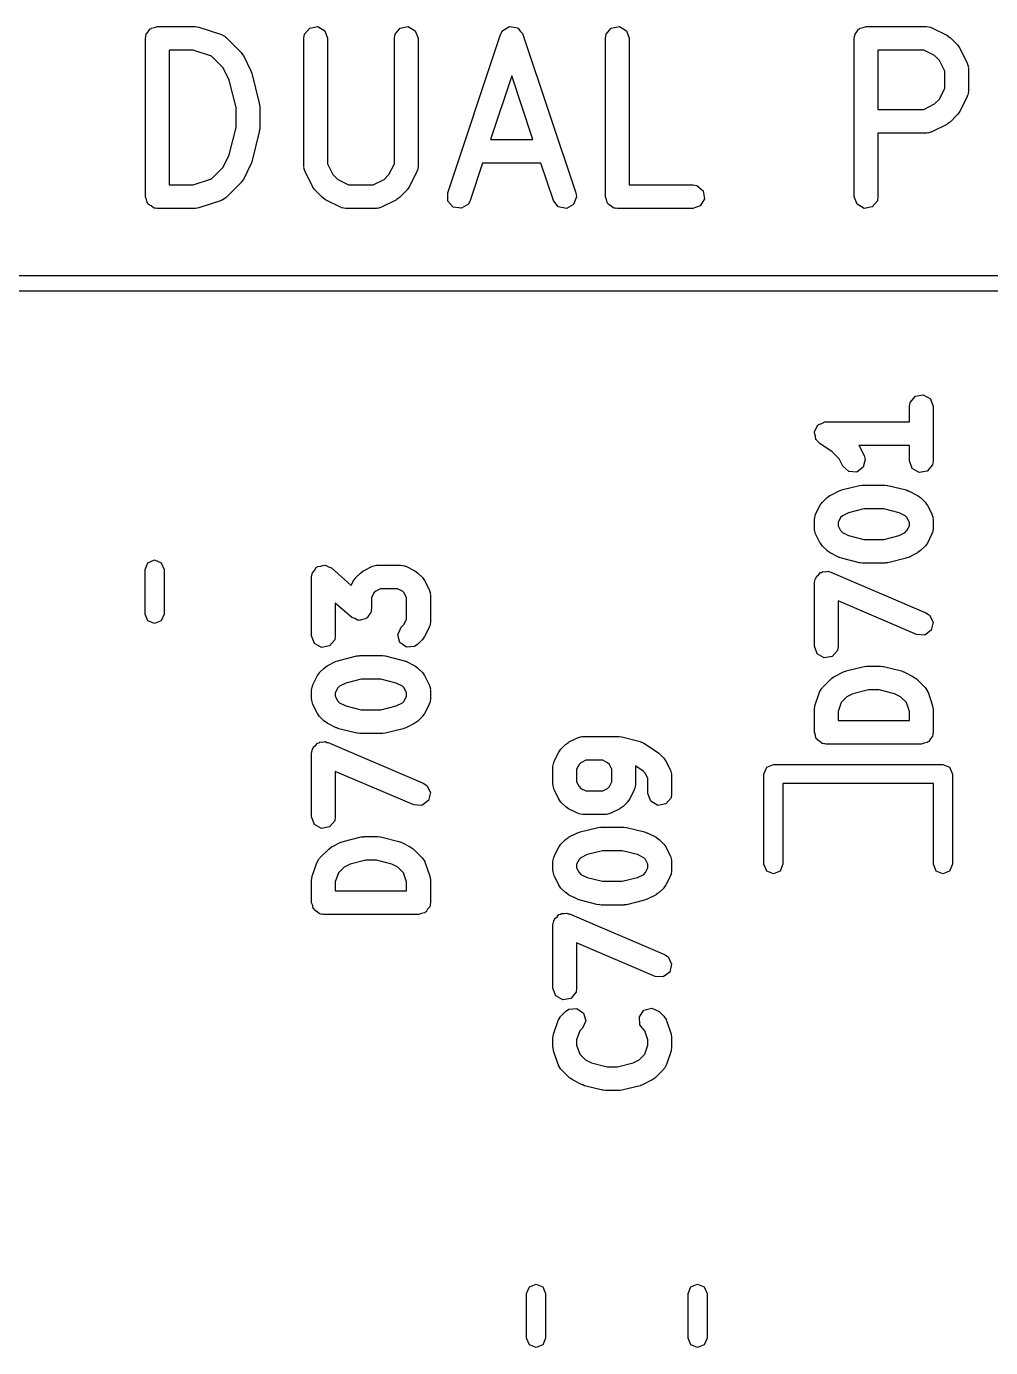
# Model space of a CAD drawing. Extents: x 59.1 to 150.6, y -119.5 to -80.2.
# Drawn here: x 134.19 to 140.28, y -88.72 to -80.38 of the extents above; entities that cross this region are included whole.
import ezdxf

# ---------------------------------------------------------------- set-up
doc = ezdxf.new("R2010")
doc.units = 0
doc.layers.add('BLACK', color=7, linetype='CONTINUOUS')

msp = doc.modelspace()

# ---------------------------------------------------------------- linework, layer by layer
at = {"layer": 'BLACK', "linetype": 'CONTINUOUS'}
for p, q in [((134.95, -80.4267), (134.962, -80.4118)), ((134.962, -80.4118), (134.972, -80.3949)), ((134.972, -80.3949), (134.978, -80.3926)), ((134.978, -80.3926), (134.983, -80.3874)), ((134.983, -80.3874), (135.002, -80.384)), ((135.002, -80.384), (135.02, -80.3774)), ((135.02, -80.3774), (135.258, -80.3774)), ((135.258, -80.3774), (135.28, -80.3813)), ((135.28, -80.3813), (135.282, -80.3812)), ((135.282, -80.3812), (135.425, -80.4288)), ((135.95, -80.4267), (135.983, -80.3874)), ((135.983, -80.3874), (136.033, -80.3785)), ((136.033, -80.3785), (136.078, -80.4042)), ((136.078, -80.4042), (136.095, -80.4524)), ((136.521, -80.4267), (136.554, -80.3874)), ((136.554, -80.3874), (136.605, -80.3785)), ((136.605, -80.3785), (136.649, -80.4042)), ((136.649, -80.4042), (136.667, -80.4524)), ((137.187, -80.4287), (137.2, -80.4058)), ((137.2, -80.4058), (137.201, -80.4046)), ((137.201, -80.4046), (137.202, -80.4026)), ((137.202, -80.4026), (137.223, -80.3913)), ((137.223, -80.3913), (137.243, -80.3789)), ((137.243, -80.3789), (137.245, -80.3792)), ((137.245, -80.3792), (137.247, -80.3782)), ((137.247, -80.3782), (137.271, -80.3829)), ((137.271, -80.3829), (137.294, -80.3864)), ((137.294, -80.3864), (137.295, -80.388)), ((137.295, -80.388), (137.298, -80.3885)), ((137.298, -80.3885), (137.312, -80.4071)), ((137.312, -80.4071), (137.328, -80.4248)), ((137.855, -80.4267), (137.887, -80.3874)), ((137.887, -80.3874), (137.938, -80.3785)), ((137.938, -80.3785), (137.982, -80.4042)), ((137.982, -80.4042), (138, -80.4524)), ((139.426, -80.4267), (139.438, -80.4118)), ((139.438, -80.4118), (139.448, -80.3949)), ((139.448, -80.3949), (139.455, -80.3926)), ((139.455, -80.3926), (139.459, -80.3874)), ((139.459, -80.3874), (139.478, -80.384)), ((139.478, -80.384), (139.496, -80.3774)), ((139.496, -80.3774), (139.877, -80.3774)), ((139.877, -80.3774), (139.903, -80.3819)), ((139.903, -80.3819), (139.906, -80.3848)), ((139.906, -80.3848), (139.911, -80.3853)), ((139.911, -80.3853), (140.006, -80.4329)), ((134.945, -80.4524), (134.947, -80.4426)), ((134.945, -81.4524), (134.945, -80.4524)), ((134.946, -80.4394), (134.948, -80.4365)), ((134.947, -80.4426), (134.946, -80.4394)), ((134.948, -80.4365), (134.95, -80.4267)), ((135.425, -80.4288), (135.448, -80.4413)), ((135.448, -80.4413), (135.45, -80.4451)), ((135.45, -80.4451), (135.454, -80.447)), ((135.454, -80.447), (135.549, -80.5422)), ((135.945, -80.4524), (135.95, -80.4267)), ((135.945, -81.2619), (135.945, -80.4524)), ((136.095, -80.4524), (136.095, -81.2442)), ((136.517, -80.4524), (136.521, -80.4267)), ((136.517, -81.2442), (136.517, -80.4524)), ((136.667, -80.4524), (136.667, -81.2619)), ((136.854, -81.4287), (137.187, -80.4287)), ((137.328, -80.4248), (137.328, -80.427)), ((137.328, -80.427), (137.329, -80.4287)), ((137.329, -80.4287), (137.663, -81.4287)), ((137.85, -80.4524), (137.855, -80.4267)), ((137.85, -81.4524), (137.85, -80.4524)), ((138, -80.4524), (138, -81.3774)), ((139.421, -80.4524), (139.423, -80.4426)), ((139.421, -81.4524), (139.421, -80.4524)), ((139.423, -80.4394), (139.424, -80.4365)), ((139.423, -80.4426), (139.423, -80.4394)), ((139.424, -80.4365), (139.426, -80.4267)), ((140.006, -80.4329), (140.024, -80.4463)), ((140.024, -80.4463), (140.026, -80.447)), ((140.026, -80.447), (140.073, -80.4946)), ((140.073, -80.4946), (140.086, -80.513)), ((135.095, -80.5274), (135.095, -81.3774)), ((135.246, -80.5274), (135.095, -80.5274)), ((135.361, -80.5656), (135.246, -80.5274)), ((135.435, -80.6397), (135.361, -80.5656)), ((135.549, -80.5422), (135.562, -80.5606)), ((135.562, -80.5606), (135.564, -80.5617)), ((135.564, -80.5617), (135.611, -80.6569)), ((139.571, -80.5274), (139.571, -80.9012)), ((139.86, -80.5274), (139.571, -80.5274)), ((139.928, -80.5616), (139.86, -80.5274)), ((139.959, -80.592), (139.928, -80.5616)), ((140.086, -80.513), (140.087, -80.5141)), ((140.087, -80.5141), (140.135, -80.6093)), ((135.473, -80.7167), (135.435, -80.6397)), ((135.611, -80.6569), (135.615, -80.6693)), ((139.993, -80.6606), (139.959, -80.592)), ((139.993, -80.768), (139.993, -80.6606)), ((140.135, -80.6093), (140.142, -80.6343)), ((140.142, -80.6343), (140.141, -80.6386)), ((140.141, -80.6386), (140.143, -80.6429)), ((140.143, -80.6429), (140.143, -80.7857)), ((135.517, -80.8902), (135.473, -80.7167)), ((135.615, -80.6693), (135.617, -80.6723)), ((135.617, -80.6723), (135.664, -80.8628)), ((137.258, -80.6895), (137.124, -81.0917)), ((137.392, -81.0917), (137.258, -80.6895)), ((139.959, -80.8365), (139.993, -80.768)), ((140.135, -80.8193), (140.087, -80.9145)), ((140.138, -80.8114), (140.135, -80.8148)), ((140.135, -80.8148), (140.135, -80.8193)), ((140.143, -80.7857), (140.138, -80.8114)), ((135.517, -81.0146), (135.517, -80.8902)), ((135.664, -80.8628), (135.665, -80.8777)), ((135.665, -80.8777), (135.667, -80.881)), ((135.667, -80.881), (135.667, -81.0238)), ((139.571, -80.9012), (139.86, -80.9012)), ((139.86, -80.9012), (139.928, -80.8669)), ((139.928, -80.8669), (139.959, -80.8365)), ((140.087, -80.9145), (140.074, -80.9325)), ((140.006, -80.9957), (139.911, -81.0433)), ((140.007, -80.9945), (140.006, -80.9957)), ((140.026, -80.9816), (140.007, -80.9945)), ((140.073, -80.934), (140.026, -80.9816)), ((140.074, -80.9325), (140.073, -80.934)), ((135.473, -81.1881), (135.517, -81.0146)), ((135.664, -81.042), (135.617, -81.2325)), ((135.667, -81.0238), (135.664, -81.0386)), ((135.664, -81.0386), (135.664, -81.042)), ((139.877, -81.0512), (139.571, -81.0512)), ((139.571, -81.0512), (139.571, -81.4524)), ((139.882, -81.0497), (139.877, -81.0512)), ((139.886, -81.0507), (139.882, -81.0497)), ((139.911, -81.0433), (139.886, -81.0507)), ((137.124, -81.0917), (137.392, -81.0917)), ((135.435, -81.2651), (135.473, -81.1881)), ((135.611, -81.2478), (135.564, -81.3431)), ((135.612, -81.2443), (135.611, -81.2478)), ((135.617, -81.2325), (135.612, -81.2443)), ((136.095, -81.2442), (136.129, -81.3127)), ((136.482, -81.3127), (136.517, -81.2442)), ((137.074, -81.2417), (136.996, -81.4761)), ((137.442, -81.2417), (137.074, -81.2417)), ((137.521, -81.4761), (137.442, -81.2417)), ((135.361, -81.3392), (135.435, -81.2651)), ((135.947, -81.2661), (135.945, -81.2619)), ((135.946, -81.2705), (135.947, -81.2661)), ((135.953, -81.2954), (135.946, -81.2705)), ((136.001, -81.3907), (135.953, -81.2954)), ((136.129, -81.3127), (136.16, -81.3431)), ((136.452, -81.3431), (136.482, -81.3127)), ((136.659, -81.2954), (136.611, -81.3907)), ((136.662, -81.2876), (136.659, -81.291)), ((136.659, -81.291), (136.659, -81.2954)), ((136.667, -81.2619), (136.662, -81.2876)), ((135.095, -81.3774), (135.246, -81.3774)), ((135.246, -81.3774), (135.361, -81.3392)), ((135.549, -81.3626), (135.454, -81.4578)), ((135.55, -81.3611), (135.549, -81.3626)), ((135.564, -81.3431), (135.55, -81.3611)), ((136.002, -81.3918), (136.001, -81.3907)), ((136.015, -81.4102), (136.002, -81.3918)), ((136.062, -81.4578), (136.015, -81.4102)), ((136.16, -81.3431), (136.228, -81.3774)), ((136.228, -81.3774), (136.383, -81.3774)), ((136.383, -81.3774), (136.452, -81.3431)), ((136.597, -81.4102), (136.549, -81.4578)), ((136.598, -81.4087), (136.597, -81.4102)), ((136.611, -81.3907), (136.598, -81.4087)), ((138, -81.3774), (138.401, -81.3774)), ((138.401, -81.3774), (138.427, -81.3819)), ((138.427, -81.3819), (138.466, -81.4149)), ((138.466, -81.4149), (138.475, -81.4654)), ((134.952, -81.4707), (134.945, -81.4524)), ((134.955, -81.4899), (134.952, -81.4707)), ((134.96, -81.4942), (134.955, -81.4899)), ((134.963, -81.5006), (134.96, -81.4942)), ((134.98, -81.5103), (134.963, -81.5006)), ((135.425, -81.4759), (135.282, -81.5235)), ((135.428, -81.4731), (135.425, -81.4759)), ((135.433, -81.4727), (135.428, -81.4731)), ((135.454, -81.4578), (135.433, -81.4727)), ((136.064, -81.4585), (136.062, -81.4578)), ((136.082, -81.4718), (136.064, -81.4585)), ((136.177, -81.5195), (136.082, -81.4718)), ((136.53, -81.4718), (136.435, -81.5195)), ((136.531, -81.4707), (136.53, -81.4718)), ((136.549, -81.4578), (136.531, -81.4707)), ((136.855, -81.4799), (136.854, -81.4287)), ((136.889, -81.5183), (136.855, -81.4799)), ((136.984, -81.499), (136.94, -81.5259)), ((136.996, -81.4761), (136.984, -81.499)), ((137.552, -81.5163), (137.521, -81.4761)), ((137.648, -81.5021), (137.603, -81.5266)), ((137.667, -81.4544), (137.648, -81.5021)), ((137.663, -81.4287), (137.667, -81.4544)), ((137.857, -81.4707), (137.85, -81.4524)), ((137.86, -81.4899), (137.857, -81.4707)), ((137.865, -81.4942), (137.86, -81.4899)), ((137.868, -81.5006), (137.865, -81.4942)), ((137.884, -81.5103), (137.868, -81.5006)), ((138.475, -81.4654), (138.449, -81.5098)), ((139.439, -81.5006), (139.421, -81.4524)), ((139.483, -81.5262), (139.439, -81.5006)), ((139.567, -81.478), (139.534, -81.5173)), ((139.571, -81.4524), (139.567, -81.478)), ((134.995, -81.5229), (134.98, -81.5103)), ((135.004, -81.5246), (134.995, -81.5229)), ((135.007, -81.5262), (135.004, -81.5246)), ((135.01, -81.5257), (135.007, -81.5262)), ((135.02, -81.5274), (135.01, -81.5257)), ((135.258, -81.5274), (135.02, -81.5274)), ((135.26, -81.5268), (135.258, -81.5274)), ((135.282, -81.5235), (135.26, -81.5268)), ((136.182, -81.52), (136.177, -81.5195)), ((136.185, -81.5229), (136.182, -81.52)), ((136.211, -81.5274), (136.185, -81.5229)), ((136.401, -81.5274), (136.211, -81.5274)), ((136.405, -81.5258), (136.401, -81.5274)), ((136.41, -81.5269), (136.405, -81.5258)), ((136.435, -81.5195), (136.41, -81.5269)), ((136.94, -81.5259), (136.889, -81.5183)), ((137.603, -81.5266), (137.552, -81.5163)), ((137.899, -81.5229), (137.884, -81.5103)), ((137.909, -81.5246), (137.899, -81.5229)), ((137.912, -81.5262), (137.909, -81.5246)), ((137.915, -81.5257), (137.912, -81.5262)), ((137.925, -81.5274), (137.915, -81.5257)), ((138.401, -81.5274), (137.925, -81.5274)), ((138.449, -81.5098), (138.401, -81.5274)), ((139.534, -81.5173), (139.483, -81.5262)), ((60, -81.95), (149, -81.95)), ((149, -82.05), (60, -82.05)), ((139.769, -82.7771), (139.774, -82.7515)), ((139.774, -82.7515), (139.807, -82.7122)), ((139.807, -82.7122), (139.857, -82.7033)), ((139.857, -82.7033), (139.902, -82.7289)), ((139.902, -82.7289), (139.919, -82.7771)), ((139.769, -82.8736), (139.769, -82.7771)), ((139.919, -82.7771), (139.919, -83.12)), ((139.171, -82.9355), (139.181, -82.9167)), ((139.181, -82.9167), (139.19, -82.8968)), ((139.19, -82.8968), (139.194, -82.8949)), ((139.194, -82.8949), (139.196, -82.8911)), ((139.196, -82.8911), (139.217, -82.8837)), ((139.217, -82.8837), (139.236, -82.874)), ((139.236, -82.874), (139.24, -82.875)), ((139.24, -82.875), (139.244, -82.8736)), ((139.244, -82.8736), (139.769, -82.8736)), ((139.17, -82.9437), (139.171, -82.9398)), ((139.176, -82.9646), (139.17, -82.9437)), ((139.171, -82.9398), (139.171, -82.9355)), ((139.179, -82.9861), (139.176, -82.9646)), ((139.183, -82.9888), (139.179, -82.9861)), ((139.184, -82.993), (139.183, -82.9888)), ((139.203, -83.011), (139.184, -82.993)), ((139.282, -83.064), (139.203, -83.011)), ((139.326, -83.1073), (139.282, -83.064)), ((139.769, -83.0236), (139.45, -83.0236)), ((139.45, -83.0236), (139.453, -83.0282)), ((139.453, -83.0282), (139.454, -83.0293)), ((139.454, -83.0293), (139.483, -83.0865)), ((139.483, -83.0865), (139.49, -83.1114)), ((139.769, -83.12), (139.769, -83.0236)), ((139.349, -83.1535), (139.326, -83.1073)), ((139.386, -83.1888), (139.349, -83.1535)), ((139.478, -83.1613), (139.437, -83.1919)), ((139.49, -83.1114), (139.478, -83.1613)), ((139.787, -83.1682), (139.769, -83.12)), ((139.831, -83.1939), (139.787, -83.1682)), ((139.915, -83.1457), (139.882, -83.185)), ((139.919, -83.12), (139.915, -83.1457)), ((139.437, -83.1919), (139.386, -83.1888)), ((139.882, -83.185), (139.831, -83.1939)), ((139.268, -83.3386), (139.325, -83.3101)), ((139.325, -83.3101), (139.338, -83.3064)), ((139.338, -83.3064), (139.341, -83.3044)), ((139.341, -83.3044), (139.455, -83.2758)), ((139.455, -83.2758), (139.47, -83.2748)), ((139.47, -83.2748), (139.473, -83.2736)), ((139.473, -83.2736), (139.616, -83.2736)), ((139.616, -83.2736), (139.631, -83.2762)), ((139.631, -83.2762), (139.634, -83.2758)), ((139.634, -83.2758), (139.748, -83.3044)), ((139.748, -83.3044), (139.76, -83.3097)), ((139.76, -83.3097), (139.764, -83.3101)), ((139.764, -83.3101), (139.821, -83.3386)), ((139.177, -83.4579), (139.206, -83.4007)), ((139.206, -83.4007), (139.219, -83.3827)), ((139.219, -83.3827), (139.22, -83.3813)), ((139.22, -83.3813), (139.249, -83.3527)), ((139.249, -83.3527), (139.267, -83.3398)), ((139.267, -83.3398), (139.268, -83.3386)), ((139.821, -83.3386), (139.839, -83.352)), ((139.839, -83.352), (139.84, -83.3527)), ((139.84, -83.3527), (139.869, -83.3813)), ((139.869, -83.3813), (139.882, -83.3996)), ((139.882, -83.3996), (139.883, -83.4007)), ((139.883, -83.4007), (139.912, -83.4579)), ((139.169, -83.4914), (139.174, -83.4658)), ((139.169, -83.5486), (139.169, -83.4914)), ((139.174, -83.4658), (139.177, -83.4623)), ((139.177, -83.4623), (139.177, -83.4579)), ((139.335, -83.4787), (139.319, -83.5091)), ((139.346, -83.4674), (139.335, -83.4787)), ((139.385, -83.4479), (139.346, -83.4674)), ((139.482, -83.4236), (139.385, -83.4479)), ((139.607, -83.4236), (139.482, -83.4236)), ((139.704, -83.4479), (139.607, -83.4236)), ((139.743, -83.4674), (139.704, -83.4479)), ((139.754, -83.4787), (139.743, -83.4674)), ((139.769, -83.5091), (139.754, -83.4787)), ((139.912, -83.4579), (139.919, -83.4829)), ((139.919, -83.4829), (139.918, -83.4872)), ((139.918, -83.4872), (139.919, -83.4914)), ((139.919, -83.4914), (139.919, -83.5486)), ((139.171, -83.5528), (139.169, -83.5486)), ((139.17, -83.5571), (139.171, -83.5528)), ((139.177, -83.5821), (139.17, -83.5571)), ((139.206, -83.6393), (139.177, -83.5821)), ((139.319, -83.5091), (139.319, -83.5309)), ((139.319, -83.5309), (139.335, -83.5613)), ((139.335, -83.5613), (139.346, -83.5726)), ((139.346, -83.5726), (139.385, -83.5921)), ((139.704, -83.5921), (139.743, -83.5726)), ((139.743, -83.5726), (139.754, -83.5613)), ((139.754, -83.5613), (139.769, -83.5309)), ((139.769, -83.5309), (139.769, -83.5091)), ((139.912, -83.5821), (139.883, -83.6393)), ((139.915, -83.5742), (139.912, -83.5777)), ((139.912, -83.5777), (139.912, -83.5821)), ((139.919, -83.5486), (139.915, -83.5742)), ((139.207, -83.6404), (139.206, -83.6393)), ((139.22, -83.6587), (139.207, -83.6404)), ((139.249, -83.6873), (139.22, -83.6587)), ((139.385, -83.5921), (139.482, -83.6164)), ((139.482, -83.6164), (139.607, -83.6164)), ((139.607, -83.6164), (139.704, -83.5921)), ((139.869, -83.6587), (139.84, -83.6873)), ((139.87, -83.6573), (139.869, -83.6587)), ((139.883, -83.6393), (139.87, -83.6573)), ((134.961, -83.764), (135.003, -83.7464)), ((135.003, -83.7464), (135.045, -83.764)), ((139.25, -83.688), (139.249, -83.6873)), ((139.268, -83.7014), (139.25, -83.688)), ((139.325, -83.7299), (139.268, -83.7014)), ((139.329, -83.7303), (139.325, -83.7299)), ((139.341, -83.7356), (139.329, -83.7303)), ((139.455, -83.7642), (139.341, -83.7356)), ((139.748, -83.7356), (139.634, -83.7642)), ((139.751, -83.7336), (139.748, -83.7356)), ((139.764, -83.7299), (139.751, -83.7336)), ((139.821, -83.7014), (139.764, -83.7299)), ((139.822, -83.7002), (139.821, -83.7014)), ((139.84, -83.6873), (139.822, -83.7002)), ((134.943, -83.8064), (134.961, -83.764)), ((134.943, -84.0876), (134.943, -83.8064)), ((135.045, -83.764), (135.063, -83.8064)), ((135.063, -83.8064), (135.063, -84.0876)), ((135.996, -83.8386), (135.997, -83.836)), ((135.996, -83.8421), (135.996, -83.8386)), ((135.997, -83.836), (135.999, -83.8275)), ((135.999, -83.8275), (136.012, -83.812)), ((136.012, -83.812), (136.022, -83.7947)), ((136.022, -83.7947), (136.028, -83.7928)), ((136.028, -83.7928), (136.032, -83.7882)), ((136.032, -83.7882), (136.052, -83.7847)), ((136.052, -83.7847), (136.071, -83.7782)), ((136.071, -83.7782), (136.077, -83.7803)), ((136.077, -83.7803), (136.082, -83.7793)), ((136.082, -83.7793), (136.1, -83.7894)), ((136.1, -83.7894), (136.119, -83.7967)), ((136.119, -83.7967), (136.245, -83.9067)), ((136.274, -83.8573), (136.302, -83.8287)), ((136.302, -83.8287), (136.32, -83.8158)), ((136.32, -83.8158), (136.322, -83.8147)), ((136.322, -83.8147), (136.379, -83.7861)), ((136.379, -83.7861), (136.404, -83.7787)), ((136.404, -83.7787), (136.408, -83.7797)), ((136.408, -83.7797), (136.412, -83.7782)), ((136.412, -83.7782), (136.555, -83.7782)), ((136.555, -83.7782), (136.581, -83.7827)), ((136.581, -83.7827), (136.584, -83.7856)), ((136.584, -83.7856), (136.589, -83.7861)), ((136.589, -83.7861), (136.646, -83.8147)), ((136.646, -83.8147), (136.664, -83.828)), ((136.664, -83.828), (136.665, -83.8287)), ((136.665, -83.8287), (136.694, -83.8573)), ((139.196, -83.8399), (139.207, -83.8265)), ((139.207, -83.8265), (139.216, -83.8249)), ((139.216, -83.8249), (139.223, -83.8196)), ((139.223, -83.8196), (139.24, -83.8206)), ((139.24, -83.8206), (139.257, -83.8176)), ((139.257, -83.8176), (139.265, -83.822)), ((139.265, -83.822), (139.274, -83.8225)), ((139.274, -83.8225), (139.874, -84.0796)), ((139.458, -83.7638), (139.455, -83.7642)), ((139.473, -83.7664), (139.458, -83.7638)), ((139.616, -83.7664), (139.473, -83.7664)), ((139.619, -83.7652), (139.616, -83.7664)), ((139.634, -83.7642), (139.619, -83.7652)), ((135.994, -83.8532), (135.996, -83.8421)), ((135.994, -84.2246), (135.994, -83.8532)), ((136.245, -83.9067), (136.259, -83.8768)), ((136.259, -83.8768), (136.273, -83.8588)), ((136.273, -83.8588), (136.274, -83.8573)), ((136.694, -83.8573), (136.707, -83.8756)), ((136.707, -83.8756), (136.708, -83.8768)), ((136.708, -83.8768), (136.737, -83.9339)), ((139.169, -83.8914), (139.174, -83.8658)), ((139.169, -84.2914), (139.169, -83.8914)), ((139.174, -83.8658), (139.18, -83.859)), ((139.18, -83.859), (139.182, -83.8504)), ((139.182, -83.8504), (139.196, -83.8399)), ((136.388, -83.9547), (136.373, -83.9852)), ((136.373, -83.9852), (136.373, -84.0532)), ((136.4, -83.9434), (136.388, -83.9547)), ((136.43, -83.9282), (136.4, -83.9434)), ((136.537, -83.9282), (136.43, -83.9282)), ((136.568, -83.9434), (136.537, -83.9282)), ((136.579, -83.9547), (136.568, -83.9434)), ((136.594, -83.9852), (136.579, -83.9547)), ((136.594, -84.1212), (136.594, -83.9852)), ((136.737, -83.9339), (136.744, -83.9589)), ((136.744, -83.9589), (136.743, -83.9632)), ((136.743, -83.9632), (136.744, -83.9675)), ((136.744, -83.9675), (136.744, -84.1389)), ((139.815, -84.2175), (139.319, -84.0052)), ((139.319, -84.0052), (139.319, -84.2914)), ((134.961, -84.13), (134.943, -84.0876)), ((135.063, -84.0876), (135.045, -84.13)), ((136.249, -84.1096), (136.144, -84.0185)), ((136.144, -84.0185), (136.144, -84.2246)), ((136.368, -84.0788), (136.355, -84.0943)), ((136.37, -84.0704), (136.368, -84.0788)), ((136.372, -84.0677), (136.37, -84.0704)), ((136.373, -84.0532), (136.371, -84.0643)), ((136.371, -84.0643), (136.372, -84.0677)), ((139.874, -84.0796), (139.896, -84.0939)), ((135.003, -84.1476), (134.961, -84.13)), ((135.045, -84.13), (135.003, -84.1476)), ((136.267, -84.1169), (136.249, -84.1096)), ((136.285, -84.127), (136.267, -84.1169)), ((136.291, -84.126), (136.285, -84.127)), ((136.296, -84.1282), (136.291, -84.126)), ((136.316, -84.1216), (136.296, -84.1282)), ((136.335, -84.1181), (136.316, -84.1216)), ((136.339, -84.1135), (136.335, -84.1181)), ((136.345, -84.1116), (136.339, -84.1135)), ((136.355, -84.0943), (136.345, -84.1116)), ((136.538, -84.2181), (136.559, -84.1716)), ((136.559, -84.1716), (136.579, -84.1516)), ((136.579, -84.1516), (136.594, -84.1212)), ((136.737, -84.1724), (136.708, -84.2296)), ((136.74, -84.1645), (136.737, -84.168)), ((136.737, -84.168), (136.737, -84.1724)), ((136.744, -84.1389), (136.74, -84.1645)), ((139.896, -84.0939), (139.919, -84.1397)), ((139.919, -84.1397), (139.907, -84.1896)), ((136.012, -84.2728), (135.994, -84.2246)), ((136.14, -84.2502), (136.107, -84.2895)), ((136.144, -84.2246), (136.14, -84.2502)), ((136.551, -84.2676), (136.538, -84.2181)), ((136.694, -84.2491), (136.665, -84.2776)), ((136.695, -84.2476), (136.694, -84.2491)), ((136.708, -84.2296), (136.695, -84.2476)), ((139.866, -84.2204), (139.815, -84.2175)), ((139.907, -84.1896), (139.866, -84.2204)), ((136.056, -84.2985), (136.012, -84.2728)), ((136.107, -84.2895), (136.056, -84.2985)), ((136.593, -84.297), (136.551, -84.2676)), ((136.644, -84.2926), (136.593, -84.297)), ((136.665, -84.2776), (136.644, -84.2926)), ((139.187, -84.3396), (139.169, -84.2914)), ((139.231, -84.3653), (139.187, -84.3396)), ((139.315, -84.3171), (139.282, -84.3564)), ((139.319, -84.2914), (139.315, -84.3171)), ((136.074, -84.4287), (136.092, -84.4158)), ((136.092, -84.4158), (136.093, -84.4147)), ((136.093, -84.4147), (136.15, -84.3861)), ((136.15, -84.3861), (136.163, -84.3824)), ((136.163, -84.3824), (136.166, -84.3804)), ((136.166, -84.3804), (136.28, -84.3518)), ((136.28, -84.3518), (136.295, -84.3508)), ((136.295, -84.3508), (136.298, -84.3496)), ((136.298, -84.3496), (136.441, -84.3496)), ((136.441, -84.3496), (136.456, -84.3522)), ((136.456, -84.3522), (136.459, -84.3518)), ((136.459, -84.3518), (136.573, -84.3804)), ((136.573, -84.3804), (136.585, -84.3857)), ((136.585, -84.3857), (136.589, -84.3861)), ((136.589, -84.3861), (136.646, -84.4147)), ((136.646, -84.4147), (136.664, -84.428)), ((139.282, -84.3564), (139.231, -84.3653)), ((139.369, -84.4472), (139.483, -84.4187)), ((139.483, -84.4187), (139.498, -84.4176)), ((139.498, -84.4176), (139.502, -84.4164)), ((139.502, -84.4164), (139.587, -84.4164)), ((139.587, -84.4164), (139.602, -84.419)), ((139.602, -84.419), (139.605, -84.4187)), ((139.605, -84.4187), (139.72, -84.4472)), ((136.002, -84.5339), (136.031, -84.4768)), ((136.031, -84.4768), (136.044, -84.4588)), ((136.044, -84.4588), (136.045, -84.4573)), ((136.045, -84.4573), (136.074, -84.4287)), ((136.307, -84.4996), (136.21, -84.5239)), ((136.432, -84.4996), (136.307, -84.4996)), ((136.529, -84.5239), (136.432, -84.4996)), ((136.664, -84.428), (136.665, -84.4287)), ((136.665, -84.4287), (136.694, -84.4573)), ((136.694, -84.4573), (136.707, -84.4756)), ((136.707, -84.4756), (136.708, -84.4768)), ((136.708, -84.4768), (136.737, -84.5339)), ((139.22, -84.5527), (139.277, -84.4955)), ((139.277, -84.4955), (139.295, -84.4827)), ((139.295, -84.4827), (139.297, -84.4815)), ((139.297, -84.4815), (139.354, -84.4529)), ((139.354, -84.4529), (139.366, -84.4492)), ((139.366, -84.4492), (139.369, -84.4472)), ((139.72, -84.4472), (139.732, -84.4525)), ((139.732, -84.4525), (139.735, -84.4529)), ((139.735, -84.4529), (139.792, -84.4815)), ((139.792, -84.4815), (139.81, -84.4948)), ((139.81, -84.4948), (139.812, -84.4955)), ((139.812, -84.4955), (139.869, -84.5527)), ((135.994, -84.5675), (135.999, -84.5418)), ((135.994, -84.6246), (135.994, -84.5675)), ((135.999, -84.5418), (136.002, -84.5384)), ((136.002, -84.5384), (136.002, -84.5339)), ((136.16, -84.5547), (136.144, -84.5852)), ((136.144, -84.5852), (136.144, -84.6069)), ((136.171, -84.5434), (136.16, -84.5547)), ((136.21, -84.5239), (136.171, -84.5434)), ((136.568, -84.5434), (136.529, -84.5239)), ((136.579, -84.5547), (136.568, -84.5434)), ((136.594, -84.5852), (136.579, -84.5547)), ((136.594, -84.6069), (136.594, -84.5852)), ((136.737, -84.5339), (136.744, -84.5589)), ((136.744, -84.5589), (136.743, -84.5632)), ((136.743, -84.5632), (136.744, -84.5675)), ((136.744, -84.5675), (136.744, -84.6246)), ((139.173, -84.6677), (139.202, -84.582)), ((139.202, -84.582), (139.214, -84.5591)), ((139.214, -84.5591), (139.218, -84.5567)), ((139.218, -84.5567), (139.22, -84.5527)), ((139.511, -84.5664), (139.413, -84.5908)), ((139.578, -84.5664), (139.511, -84.5664)), ((139.675, -84.5908), (139.578, -84.5664)), ((139.869, -84.5527), (139.884, -84.574)), ((139.884, -84.574), (139.884, -84.5785)), ((139.884, -84.5785), (139.887, -84.582)), ((139.887, -84.582), (139.916, -84.6677)), ((135.996, -84.6288), (135.994, -84.6246)), ((135.995, -84.6332), (135.996, -84.6288)), ((136.002, -84.6581), (135.995, -84.6332)), ((136.031, -84.7153), (136.002, -84.6581)), ((136.144, -84.6069), (136.16, -84.6373)), ((136.16, -84.6373), (136.171, -84.6487)), ((136.171, -84.6487), (136.21, -84.6681)), ((136.21, -84.6681), (136.307, -84.6925)), ((136.432, -84.6925), (136.529, -84.6681)), ((136.529, -84.6681), (136.568, -84.6487)), ((136.568, -84.6487), (136.579, -84.6373)), ((136.579, -84.6373), (136.594, -84.6069)), ((136.737, -84.6581), (136.708, -84.7153)), ((136.74, -84.6502), (136.737, -84.6537)), ((136.737, -84.6537), (136.737, -84.6581)), ((136.744, -84.6246), (136.74, -84.6502)), ((139.169, -84.6914), (139.173, -84.6693)), ((139.173, -84.6693), (139.173, -84.6677)), ((139.339, -84.6462), (139.319, -84.7036)), ((139.375, -84.6102), (139.339, -84.6462)), ((139.413, -84.5908), (139.375, -84.6102)), ((139.714, -84.6102), (139.675, -84.5908)), ((139.75, -84.6462), (139.714, -84.6102)), ((139.769, -84.7036), (139.75, -84.6462)), ((139.916, -84.6677), (139.919, -84.6899)), ((136.032, -84.7164), (136.031, -84.7153)), ((136.045, -84.7348), (136.032, -84.7164)), ((136.074, -84.7633), (136.045, -84.7348)), ((136.307, -84.6925), (136.432, -84.6925)), ((136.694, -84.7348), (136.665, -84.7633)), ((136.695, -84.7333), (136.694, -84.7348)), ((136.708, -84.7153), (136.695, -84.7333)), ((139.169, -84.8343), (139.169, -84.6914)), ((139.319, -84.7036), (139.319, -84.7593)), ((139.769, -84.7593), (139.769, -84.7036)), ((139.919, -84.6899), (139.919, -84.6914)), ((139.919, -84.6914), (139.919, -84.8343)), ((136.075, -84.764), (136.074, -84.7633)), ((136.093, -84.7774), (136.075, -84.764)), ((136.15, -84.806), (136.093, -84.7774)), ((136.154, -84.8064), (136.15, -84.806)), ((136.166, -84.8116), (136.154, -84.8064)), ((136.28, -84.8402), (136.166, -84.8116)), ((136.283, -84.8399), (136.28, -84.8402)), ((136.298, -84.8425), (136.283, -84.8399)), ((136.573, -84.8116), (136.459, -84.8402)), ((136.576, -84.8097), (136.573, -84.8116)), ((136.589, -84.806), (136.576, -84.8097)), ((136.646, -84.7774), (136.589, -84.806)), ((136.647, -84.7762), (136.646, -84.7774)), ((136.665, -84.7633), (136.647, -84.7762)), ((139.176, -84.8526), (139.169, -84.8343)), ((139.319, -84.7593), (139.769, -84.7593)), ((139.919, -84.8343), (139.918, -84.844)), ((136.007, -84.9264), (136.021, -84.9159)), ((136.021, -84.9159), (136.032, -84.9025)), ((136.032, -84.9025), (136.041, -84.901)), ((136.041, -84.901), (136.048, -84.8957)), ((136.048, -84.8957), (136.065, -84.8966)), ((136.065, -84.8966), (136.082, -84.8936)), ((136.082, -84.8936), (136.09, -84.898)), ((136.09, -84.898), (136.099, -84.8985)), ((136.099, -84.8985), (136.699, -85.1557)), ((136.441, -84.8425), (136.298, -84.8425)), ((136.444, -84.8413), (136.441, -84.8425)), ((136.459, -84.8402), (136.444, -84.8413)), ((137.569, -84.9403), (137.598, -84.9117)), ((137.598, -84.9117), (137.616, -84.8988)), ((137.616, -84.8988), (137.617, -84.8976)), ((137.617, -84.8976), (137.674, -84.8691)), ((137.674, -84.8691), (137.699, -84.8616)), ((137.699, -84.8616), (137.703, -84.8627)), ((137.703, -84.8627), (137.708, -84.8611)), ((137.708, -84.8611), (137.936, -84.8611)), ((137.936, -84.8611), (137.951, -84.8637)), ((137.951, -84.8637), (137.954, -84.8634)), ((137.954, -84.8634), (138.069, -84.892)), ((138.069, -84.892), (138.092, -84.9022)), ((138.092, -84.9022), (138.092, -84.9023)), ((138.092, -84.9023), (138.178, -84.9595)), ((139.179, -84.8718), (139.176, -84.8526)), ((139.185, -84.8761), (139.179, -84.8718)), ((139.187, -84.8825), (139.185, -84.8761)), ((139.204, -84.8922), (139.187, -84.8825)), ((139.219, -84.9048), (139.204, -84.8922)), ((139.229, -84.9065), (139.219, -84.9048)), ((139.231, -84.9081), (139.229, -84.9065)), ((139.235, -84.9076), (139.231, -84.9081)), ((139.244, -84.9093), (139.235, -84.9076)), ((139.844, -84.9093), (139.244, -84.9093)), ((139.863, -84.9026), (139.844, -84.9093)), ((139.882, -84.8992), (139.863, -84.9026)), ((139.886, -84.8941), (139.882, -84.8992)), ((139.893, -84.8917), (139.886, -84.8941)), ((139.902, -84.8749), (139.893, -84.8917)), ((139.915, -84.8599), (139.902, -84.8749)), ((139.917, -84.8502), (139.915, -84.8599)), ((139.918, -84.8473), (139.917, -84.8502)), ((139.918, -84.844), (139.918, -84.8473)), ((135.994, -84.9675), (135.999, -84.9418)), ((135.994, -85.3675), (135.994, -84.9675)), ((135.999, -84.9418), (136.005, -84.935)), ((136.005, -84.935), (136.007, -84.9264)), ((137.526, -85.0169), (137.555, -84.9597)), ((137.555, -84.9597), (137.568, -84.9417)), ((137.568, -84.9417), (137.569, -84.9403)), ((138.178, -84.9595), (138.186, -84.9673)), ((138.186, -84.9673), (138.189, -84.9688)), ((138.189, -84.9688), (138.218, -84.9974)), ((138.218, -84.9974), (138.231, -85.0158)), ((136.64, -85.2935), (136.144, -85.0812)), ((136.144, -85.0812), (136.144, -85.3675)), ((137.518, -85.0504), (137.523, -85.0248)), ((137.518, -85.1647), (137.518, -85.0504)), ((137.523, -85.0248), (137.526, -85.0213)), ((137.526, -85.0213), (137.526, -85.0169)), ((137.684, -85.0377), (137.668, -85.0681)), ((137.668, -85.0681), (137.668, -85.147)), ((137.695, -85.0264), (137.684, -85.0377)), ((137.725, -85.0111), (137.695, -85.0264)), ((137.833, -85.0111), (137.725, -85.0111)), ((137.863, -85.0264), (137.833, -85.0111)), ((137.875, -85.0377), (137.863, -85.0264)), ((137.89, -85.0681), (137.875, -85.0377)), ((137.89, -85.147), (137.89, -85.0681)), ((138.089, -85.0801), (138.039, -85.0468)), ((138.039, -85.0468), (138.04, -85.0504)), ((138.04, -85.0504), (138.04, -85.1647)), ((138.103, -85.0949), (138.089, -85.0801)), ((138.231, -85.0158), (138.232, -85.0169)), ((138.232, -85.0169), (138.261, -85.074)), ((138.261, -85.074), (138.268, -85.099)), ((138.851, -85.098), (138.869, -85.0556)), ((138.869, -85.0556), (138.911, -85.038)), ((138.911, -85.038), (139.981, -85.038)), ((139.981, -85.038), (140.023, -85.0556)), ((140.023, -85.0556), (140.041, -85.098)), ((136.699, -85.1557), (136.721, -85.1699)), ((136.721, -85.1699), (136.744, -85.2157)), ((137.52, -85.1689), (137.518, -85.1647)), ((137.519, -85.1733), (137.52, -85.1689)), ((137.526, -85.1983), (137.519, -85.1733)), ((137.668, -85.147), (137.684, -85.1774)), ((137.875, -85.1774), (137.89, -85.147)), ((138.04, -85.1647), (138.035, -85.1904)), ((138.118, -85.1253), (138.103, -85.0949)), ((138.118, -85.2219), (138.118, -85.1253)), ((138.268, -85.099), (138.267, -85.1034)), ((138.267, -85.1034), (138.268, -85.1076)), ((138.268, -85.1076), (138.268, -85.2219)), ((138.851, -85.668), (138.851, -85.098)), ((139.921, -85.158), (138.971, -85.158)), ((138.971, -85.158), (138.971, -85.668)), ((139.921, -85.668), (139.921, -85.158)), ((140.041, -85.098), (140.041, -85.668)), ((136.744, -85.2157), (136.732, -85.2657)), ((137.555, -85.2554), (137.526, -85.1983)), ((137.556, -85.2565), (137.555, -85.2554)), ((137.569, -85.2749), (137.556, -85.2565)), ((137.684, -85.1774), (137.695, -85.1888)), ((137.695, -85.1888), (137.725, -85.204)), ((137.725, -85.204), (137.833, -85.204)), ((137.833, -85.204), (137.863, -85.1888)), ((137.863, -85.1888), (137.875, -85.1774)), ((138.003, -85.2554), (137.99, -85.2734)), ((138.032, -85.1983), (138.003, -85.2554)), ((138.035, -85.1904), (138.032, -85.1938)), ((138.032, -85.1938), (138.032, -85.1983)), ((138.136, -85.2701), (138.118, -85.2219)), ((138.264, -85.2475), (138.231, -85.2868)), ((138.268, -85.2219), (138.264, -85.2475)), ((136.691, -85.2964), (136.64, -85.2935)), ((136.732, -85.2657), (136.691, -85.2964)), ((137.598, -85.3035), (137.569, -85.2749)), ((137.599, -85.3042), (137.598, -85.3035)), ((137.617, -85.3175), (137.599, -85.3042)), ((137.674, -85.3461), (137.617, -85.3175)), ((137.941, -85.3175), (137.884, -85.3461)), ((137.942, -85.3163), (137.941, -85.3175)), ((137.961, -85.3035), (137.942, -85.3163)), ((137.989, -85.2749), (137.961, -85.3035)), ((137.99, -85.2734), (137.989, -85.2749)), ((138.18, -85.2957), (138.136, -85.2701)), ((138.231, -85.2868), (138.18, -85.2957)), ((136.012, -85.4157), (135.994, -85.3675)), ((136.056, -85.4413), (136.012, -85.4157)), ((136.14, -85.3931), (136.107, -85.4324)), ((136.144, -85.3675), (136.14, -85.3931)), ((137.679, -85.3466), (137.674, -85.3461)), ((137.682, -85.3495), (137.679, -85.3466)), ((137.708, -85.354), (137.682, -85.3495)), ((137.851, -85.354), (137.708, -85.354)), ((137.855, -85.3525), (137.851, -85.354)), ((137.859, -85.3535), (137.855, -85.3525)), ((137.884, -85.3461), (137.859, -85.3535)), ((136.107, -85.4324), (136.056, -85.4413)), ((136.194, -85.5233), (136.308, -85.4947)), ((136.308, -85.4947), (136.323, -85.4936)), ((136.323, -85.4936), (136.327, -85.4925)), ((136.327, -85.4925), (136.412, -85.4925)), ((136.412, -85.4925), (136.427, -85.4951)), ((136.427, -85.4951), (136.43, -85.4947)), ((136.43, -85.4947), (136.545, -85.5233)), ((137.598, -85.5117), (137.616, -85.4988)), ((137.616, -85.4988), (137.617, -85.4976)), ((137.617, -85.4976), (137.674, -85.4691)), ((137.674, -85.4691), (137.687, -85.4654)), ((137.687, -85.4654), (137.69, -85.4634)), ((137.69, -85.4634), (137.804, -85.4348)), ((137.804, -85.4348), (137.819, -85.4338)), ((137.819, -85.4338), (137.822, -85.4326)), ((137.822, -85.4326), (137.965, -85.4326)), ((137.965, -85.4326), (137.98, -85.4352)), ((137.98, -85.4352), (137.983, -85.4348)), ((137.983, -85.4348), (138.097, -85.4634)), ((138.097, -85.4634), (138.109, -85.4687)), ((138.109, -85.4687), (138.113, -85.4691)), ((138.113, -85.4691), (138.17, -85.4976)), ((138.17, -85.4976), (138.188, -85.511)), ((136.045, -85.6287), (136.102, -85.5716)), ((136.102, -85.5716), (136.12, -85.5587)), ((136.12, -85.5587), (136.122, -85.5575)), ((136.122, -85.5575), (136.179, -85.5289)), ((136.179, -85.5289), (136.191, -85.5253)), ((136.191, -85.5253), (136.194, -85.5233)), ((136.545, -85.5233), (136.557, -85.5285)), ((136.557, -85.5285), (136.56, -85.5289)), ((136.56, -85.5289), (136.617, -85.5575)), ((136.617, -85.5575), (136.635, -85.5709)), ((136.635, -85.5709), (136.637, -85.5716)), ((136.637, -85.5716), (136.694, -85.6287)), ((137.526, -85.6169), (137.555, -85.5597)), ((137.555, -85.5597), (137.568, -85.5417)), ((137.568, -85.5417), (137.569, -85.5403)), ((137.569, -85.5403), (137.598, -85.5117)), ((137.831, -85.5826), (137.734, -85.6069)), ((137.956, -85.5826), (137.831, -85.5826)), ((138.053, -85.6069), (137.956, -85.5826)), ((138.188, -85.511), (138.189, -85.5117)), ((138.189, -85.5117), (138.218, -85.5403)), ((138.218, -85.5403), (138.231, -85.5586)), ((138.231, -85.5586), (138.232, -85.5597)), ((138.232, -85.5597), (138.261, -85.6169)), ((135.998, -85.7437), (136.027, -85.658)), ((136.027, -85.658), (136.039, -85.6351)), ((136.039, -85.6351), (136.043, -85.6328)), ((136.043, -85.6328), (136.045, -85.6287)), ((136.238, -85.6668), (136.2, -85.6862)), ((136.336, -85.6425), (136.238, -85.6668)), ((136.403, -85.6425), (136.336, -85.6425)), ((136.5, -85.6668), (136.403, -85.6425)), ((136.539, -85.6862), (136.5, -85.6668)), ((136.694, -85.6287), (136.709, -85.65)), ((136.709, -85.65), (136.709, -85.6545)), ((136.709, -85.6545), (136.712, -85.658)), ((136.712, -85.658), (136.741, -85.7437)), ((137.518, -85.6504), (137.523, -85.6248)), ((137.518, -85.7076), (137.518, -85.6504)), ((137.523, -85.6248), (137.526, -85.6213)), ((137.526, -85.6213), (137.526, -85.6169)), ((137.684, -85.6377), (137.668, -85.6681)), ((137.668, -85.6681), (137.668, -85.6899)), ((137.695, -85.6264), (137.684, -85.6377)), ((137.734, -85.6069), (137.695, -85.6264)), ((138.092, -85.6264), (138.053, -85.6069)), ((138.103, -85.6377), (138.092, -85.6264)), ((138.118, -85.6681), (138.103, -85.6377)), ((138.118, -85.6899), (138.118, -85.6681)), ((138.261, -85.6169), (138.268, -85.6419)), ((138.268, -85.6419), (138.267, -85.6462)), ((138.267, -85.6462), (138.268, -85.6504)), ((138.268, -85.6504), (138.268, -85.7076)), ((138.869, -85.7104), (138.851, -85.668)), ((138.971, -85.668), (138.953, -85.7104)), ((139.939, -85.7104), (139.921, -85.668)), ((140.041, -85.668), (140.023, -85.7104)), ((135.994, -85.7675), (135.998, -85.7454)), ((135.998, -85.7454), (135.998, -85.7437)), ((136.164, -85.7223), (136.144, -85.7796)), ((136.2, -85.6862), (136.164, -85.7223)), ((136.575, -85.7223), (136.539, -85.6862)), ((136.594, -85.7796), (136.575, -85.7223)), ((136.741, -85.7437), (136.744, -85.7659)), ((137.52, -85.7118), (137.518, -85.7076)), ((137.519, -85.7161), (137.52, -85.7118)), ((137.526, -85.7411), (137.519, -85.7161)), ((137.555, -85.7983), (137.526, -85.7411)), ((137.668, -85.6899), (137.684, -85.7203)), ((137.684, -85.7203), (137.695, -85.7316)), ((137.695, -85.7316), (137.734, -85.7511)), ((137.734, -85.7511), (137.831, -85.7754)), ((137.956, -85.7754), (138.053, -85.7511)), ((138.053, -85.7511), (138.092, -85.7316)), ((138.092, -85.7316), (138.103, -85.7203)), ((138.103, -85.7203), (138.118, -85.6899)), ((138.261, -85.7411), (138.232, -85.7983)), ((138.264, -85.7332), (138.261, -85.7367)), ((138.261, -85.7367), (138.261, -85.7411)), ((138.268, -85.7076), (138.264, -85.7332)), ((138.911, -85.728), (138.869, -85.7104)), ((138.953, -85.7104), (138.911, -85.728)), ((139.981, -85.728), (139.939, -85.7104)), ((140.023, -85.7104), (139.981, -85.728)), ((135.994, -85.9103), (135.994, -85.7675)), ((136.144, -85.7796), (136.144, -85.8353)), ((136.144, -85.8353), (136.594, -85.8353)), ((136.594, -85.8353), (136.594, -85.7796)), ((136.744, -85.7659), (136.744, -85.7675)), ((136.744, -85.7675), (136.744, -85.9103)), ((137.556, -85.7994), (137.555, -85.7983)), ((137.569, -85.8177), (137.556, -85.7994)), ((137.598, -85.8463), (137.569, -85.8177)), ((137.831, -85.7754), (137.956, -85.7754)), ((138.218, -85.8177), (138.189, -85.8463)), ((138.219, -85.8163), (138.218, -85.8177)), ((138.232, -85.7983), (138.219, -85.8163)), ((136.001, -85.9286), (135.994, -85.9103)), ((136.743, -85.9233), (136.742, -85.9262)), ((136.744, -85.9103), (136.743, -85.9201)), ((136.743, -85.9201), (136.743, -85.9233)), ((137.599, -85.847), (137.598, -85.8463)), ((137.617, -85.8604), (137.599, -85.847)), ((137.674, -85.8889), (137.617, -85.8604)), ((137.678, -85.8893), (137.674, -85.8889)), ((137.69, -85.8946), (137.678, -85.8893)), ((137.804, -85.9232), (137.69, -85.8946)), ((137.807, -85.9228), (137.804, -85.9232)), ((137.822, -85.9254), (137.807, -85.9228)), ((137.968, -85.9242), (137.965, -85.9254)), ((137.983, -85.9232), (137.968, -85.9242)), ((138.097, -85.8946), (137.983, -85.9232)), ((138.1, -85.8926), (138.097, -85.8946)), ((138.113, -85.8889), (138.1, -85.8926)), ((138.17, -85.8604), (138.113, -85.8889)), ((138.171, -85.8592), (138.17, -85.8604)), ((138.189, -85.8463), (138.171, -85.8592)), ((136.004, -85.9478), (136.001, -85.9286)), ((136.01, -85.9522), (136.004, -85.9478)), ((136.012, -85.9585), (136.01, -85.9522)), ((136.029, -85.9683), (136.012, -85.9585)), ((136.044, -85.9808), (136.029, -85.9683)), ((136.054, -85.9825), (136.044, -85.9808)), ((136.056, -85.9842), (136.054, -85.9825)), ((136.06, -85.9836), (136.056, -85.9842)), ((136.069, -85.9853), (136.06, -85.9836)), ((136.669, -85.9853), (136.069, -85.9853)), ((136.688, -85.9786), (136.669, -85.9853)), ((136.707, -85.9753), (136.688, -85.9786)), ((136.711, -85.9701), (136.707, -85.9753)), ((136.718, -85.9678), (136.711, -85.9701)), ((136.727, -85.9509), (136.718, -85.9678)), ((136.74, -85.936), (136.727, -85.9509)), ((136.742, -85.9262), (136.74, -85.936)), ((137.531, -86.0094), (137.545, -85.9989)), ((137.545, -85.9989), (137.556, -85.9855)), ((137.556, -85.9855), (137.565, -85.9839)), ((137.565, -85.9839), (137.572, -85.9786)), ((137.572, -85.9786), (137.589, -85.9796)), ((137.589, -85.9796), (137.606, -85.9766)), ((137.606, -85.9766), (137.614, -85.981)), ((137.614, -85.981), (137.623, -85.9815)), ((137.623, -85.9815), (138.223, -86.2386)), ((137.965, -85.9254), (137.822, -85.9254)), ((137.518, -86.0504), (137.523, -86.0248)), ((137.518, -86.4504), (137.518, -86.0504)), ((137.523, -86.0248), (137.529, -86.018)), ((137.529, -86.018), (137.531, -86.0094)), ((138.164, -86.3765), (137.668, -86.1642)), ((137.668, -86.1642), (137.668, -86.4504)), ((138.223, -86.2386), (138.245, -86.2529)), ((138.245, -86.2529), (138.268, -86.2987)), ((138.268, -86.2987), (138.256, -86.3486)), ((138.215, -86.3794), (138.164, -86.3765)), ((138.256, -86.3486), (138.215, -86.3794)), ((137.536, -86.4986), (137.518, -86.4504)), ((137.58, -86.5243), (137.536, -86.4986)), ((137.664, -86.4761), (137.631, -86.5154)), ((137.668, -86.4504), (137.664, -86.4761)), ((137.631, -86.5154), (137.58, -86.5243)), ((137.598, -86.5974), (137.619, -86.5825)), ((137.619, -86.5825), (137.67, -86.578)), ((137.67, -86.578), (137.712, -86.6074)), ((138.064, -86.631), (138.093, -86.589)), ((138.093, -86.589), (138.143, -86.5757)), ((138.143, -86.5757), (138.189, -86.5974)), ((137.522, -86.741), (137.551, -86.6553)), ((137.551, -86.6553), (137.563, -86.6324)), ((137.563, -86.6324), (137.567, -86.63)), ((137.567, -86.63), (137.569, -86.626)), ((137.569, -86.626), (137.598, -86.5974)), ((137.725, -86.657), (137.704, -86.7035)), ((137.712, -86.6074), (137.725, -86.657)), ((138.068, -86.6821), (138.064, -86.631)), ((138.189, -86.5974), (138.218, -86.626)), ((138.218, -86.626), (138.233, -86.6473)), ((138.233, -86.6473), (138.233, -86.6518)), ((138.233, -86.6518), (138.236, -86.6553)), ((138.236, -86.6553), (138.265, -86.741)), ((137.518, -86.7647), (137.522, -86.7426)), ((137.522, -86.7426), (137.522, -86.741)), ((137.688, -86.7195), (137.668, -86.7769)), ((137.704, -86.7035), (137.688, -86.7195)), ((138.083, -86.7035), (138.068, -86.6821)), ((138.099, -86.7195), (138.083, -86.7035)), ((138.118, -86.7769), (138.099, -86.7195)), ((138.265, -86.741), (138.268, -86.7632)), ((137.518, -86.8219), (137.518, -86.7647)), ((137.519, -86.8234), (137.518, -86.8219)), ((137.522, -86.8456), (137.519, -86.8234)), ((137.668, -86.7769), (137.668, -86.8097)), ((137.668, -86.8097), (137.688, -86.8671)), ((138.099, -86.8671), (138.118, -86.8097)), ((138.118, -86.8097), (138.118, -86.7769)), ((138.268, -86.8219), (138.265, -86.8439)), ((138.268, -86.7632), (138.268, -86.7647)), ((138.268, -86.7647), (138.268, -86.8219)), ((137.551, -86.9313), (137.522, -86.8456)), ((137.688, -86.8671), (137.724, -86.9031)), ((137.724, -86.9031), (137.762, -86.9225)), ((137.762, -86.9225), (137.86, -86.9469)), ((137.927, -86.9469), (138.024, -86.9225)), ((138.024, -86.9225), (138.063, -86.9031)), ((138.063, -86.9031), (138.099, -86.8671)), ((138.265, -86.8456), (138.236, -86.9313)), ((138.265, -86.8439), (138.265, -86.8456)), ((137.554, -86.9348), (137.551, -86.9313)), ((137.554, -86.9393), (137.554, -86.9348)), ((137.569, -86.9606), (137.554, -86.9393)), ((137.626, -87.0177), (137.569, -86.9606)), ((137.86, -86.9469), (137.927, -86.9469)), ((138.218, -86.9606), (138.161, -87.0177)), ((138.22, -86.9565), (138.218, -86.9606)), ((138.224, -86.9542), (138.22, -86.9565)), ((138.236, -86.9313), (138.224, -86.9542)), ((137.628, -87.0184), (137.626, -87.0177)), ((137.646, -87.0318), (137.628, -87.0184)), ((137.703, -87.0604), (137.646, -87.0318)), ((137.706, -87.0608), (137.703, -87.0604)), ((137.718, -87.066), (137.706, -87.0608)), ((137.832, -87.0946), (137.718, -87.066)), ((138.069, -87.066), (137.954, -87.0946)), ((138.072, -87.0641), (138.069, -87.066)), ((138.084, -87.0604), (138.072, -87.0641)), ((138.141, -87.0318), (138.084, -87.0604)), ((138.142, -87.0306), (138.141, -87.0318)), ((138.161, -87.0177), (138.142, -87.0306)), ((137.836, -87.0943), (137.832, -87.0946)), ((137.851, -87.0969), (137.836, -87.0943)), ((137.936, -87.0969), (137.851, -87.0969)), ((137.94, -87.0957), (137.936, -87.0969)), ((137.954, -87.0946), (137.94, -87.0957)), ((137.352, -88.3784), (137.37, -88.336)), ((137.37, -88.336), (137.412, -88.3184)), ((137.412, -88.3184), (137.454, -88.336)), ((137.454, -88.336), (137.472, -88.3784)), ((138.372, -88.3784), (138.39, -88.336)), ((138.39, -88.336), (138.432, -88.3184)), ((138.432, -88.3184), (138.474, -88.336)), ((138.474, -88.336), (138.492, -88.3784)), ((137.352, -88.6596), (137.352, -88.3784)), ((137.472, -88.3784), (137.472, -88.6596)), ((138.372, -88.6596), (138.372, -88.3784)), ((138.492, -88.3784), (138.492, -88.6596)), ((137.37, -88.702), (137.352, -88.6596)), ((137.472, -88.6596), (137.454, -88.702)), ((138.39, -88.702), (138.372, -88.6596)), ((138.492, -88.6596), (138.474, -88.702)), ((137.412, -88.7196), (137.37, -88.702)), ((137.454, -88.702), (137.412, -88.7196)), ((138.432, -88.7196), (138.39, -88.702)), ((138.474, -88.702), (138.432, -88.7196))]:
    msp.add_line(p, q, dxfattribs=at)

doc.saveas('drawing.dxf')
